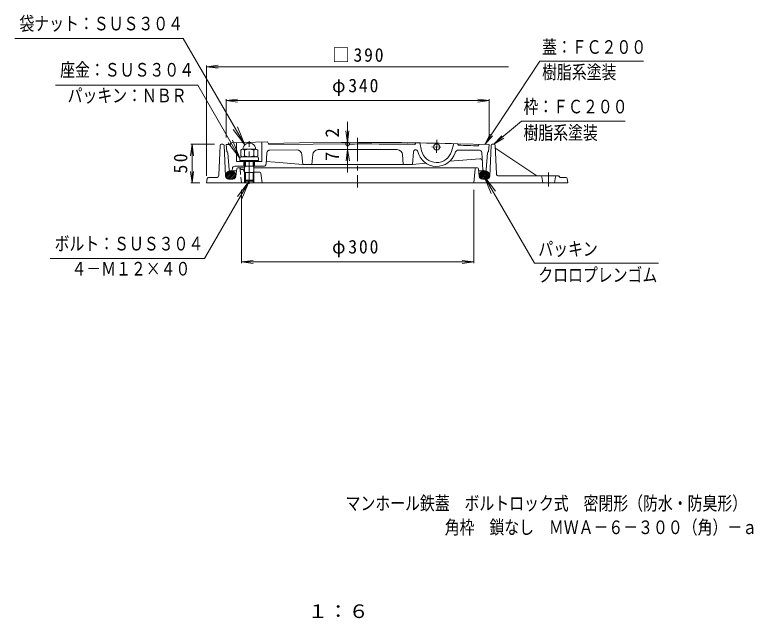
# Model space of a CAD drawing. Units: millimetres, scale not verified. Extents: x -589 to 461, y -801 to 845.
# Drawn here: x -502 to 451, y -801 to -21 of the extents above; entities that cross this region are included whole.
import ezdxf
from ezdxf.enums import TextEntityAlignment as Align

# ---------------------------------------------------------------- set-up
doc = ezdxf.new("R2010")
doc.units = ezdxf.units.MM
doc.header["$LTSCALE"] = 6
doc.header["$PDMODE"] = 32
doc.header["$PDSIZE"] = 4.8
doc.linetypes.add('CHAIN1', pattern=[8, 5, -1, 1, -1])
doc.linetypes.add('DASHED1', pattern=[1.8, 1.2, -0.6])
for name, color, linetype, lineweight in [('1-1_1-1ﾚｲﾔ', 2, 'Continuous', 18), ('1-2_1-2ﾚｲﾔ', 3, 'Continuous', 18), ('1-3_1-3ﾚｲﾔ', 4, 'Continuous', 18), ('1-4_1-4ﾚｲﾔ', 7, 'Continuous', 18), ('1-5_1-5ﾚｲﾔ', 7, 'Continuous', 18), ('1-6_1-6ﾚｲﾔ', 6, 'Continuous', 18)]:
    doc.layers.add(name, color=color, linetype=linetype, lineweight=lineweight)
doc.layers.add('F-4_F-4ﾚｲﾔ', color=2, linetype='Continuous')
doc.layers.add('F-5_F-5ﾚｲﾔ', color=6, linetype='Continuous')
doc.styles.add('ＭＳ ゴシック', font='')
doc.styles.get('ＭＳ ゴシック').set_extended_font_data('MS Gothic')

msp = doc.modelspace()

# ---------------------------------------------------------------- linework, layer by layer
at = {"layer": '1-1_1-1ﾚｲﾔ'}
for p, q in [((-237.04, -189.724), (-238.84, -228.434)), ((-233.408, -188.294), (-235.541, -188.294)), ((-231.909, -189.728), (-230.143, -229.472)), ((112.963, -189.728), (111.197, -229.472)), ((114.462, -188.294), (116.595, -188.294)), ((118.093, -189.724), (119.801, -226.434)), ((118.89, -193.715), (171.779, -229.042)), ((-205.473, -218.794), (-214.12, -218.794)), ((-193.473, -218.794), (95.174, -218.794)), ((-215.612, -220.14), (-216.602, -229.706)), ((-208.062, -220.794), (-209.997, -220.794)), ((-206.271, -223.182), (-206.613, -221.906)), ((-185.821, -224.294), (-193.474, -224.294)), ((-184.33, -225.634), (-182.973, -238.294)), ((92.389, -220.141), (90.527, -238.294)), ((96.666, -220.14), (97.656, -229.706)), ((-253.657, -232.582), (-254.473, -238.294)), ((-254.473, -238.294), (212.157, -238.294)), ((-252.172, -231.294), (-241.837, -231.294)), ((-220.581, -233.294), (-226.147, -233.294)), ((-205.474, -234.78), (-205.474, -238.294)), ((-204.474, -234.78), (-204.474, -238.294)), ((-194.474, -234.78), (-194.474, -238.294)), ((-193.474, -234.78), (-193.474, -238.294)), ((101.634, -233.294), (107.201, -233.294)), ((122.798, -229.294), (199.536, -229.294)), ((178.366, -230.548), (179.657, -238.294)), ((195.948, -230.548), (194.657, -238.294)), ((200.596, -229.734), (201.718, -230.855)), ((202.778, -231.294), (209.856, -231.294)), ((211.341, -232.582), (212.157, -238.294))]:
    msp.add_line(p, q, dxfattribs=at)
at = {"layer": '1-1_1-1ﾚｲﾔ', "linetype": 'DASHED1'}
msp.add_line((-211.335, -220.141), (-209.473, -238.294), dxfattribs=at)
at = {"layer": '1-1_1-1ﾚｲﾔ', "linetype": 'CHAIN1'}
msp.add_line((187.157, -242.928), (187.157, -224.673), dxfattribs=at)
at = {"layer": '1-1_1-1ﾚｲﾔ'}
for centre, radius, start, end in [((-235.541, -189.794), 1.5, 90, 177.33716), ((-233.408, -189.794), 1.5, 2.54536, 90), ((114.462, -189.794), 1.5, 90, 177.45534), ((116.595, -189.794), 1.5, 2.66284, 90), ((119.723, -192.468), 1.5, 182.66301, 236.2597), ((-214.12, -220.294), 1.5, 90, 174.09328), ((-212.827, -220.294), 1.5, 5.85558, 90), ((93.881, -220.294), 1.5, 90, 174.14374), ((95.174, -220.294), 1.5, 5.90672, 90), ((-241.837, -228.294), 3, 270, 357.33717), ((-209.997, -219.294), 1.5, 198.39925, 270), ((-208.062, -222.294), 1.5, 14.99998, 90), ((-204.822, -222.794), 1.5, 194.99998, 244.24903), ((-185.821, -225.794), 1.5, 6.11571, 90), ((122.798, -226.294), 3, 182.66301, 270), ((-252.172, -232.794), 1.5, 90, 171.8699), ((-226.147, -229.294), 4, 182.54478, 270), ((-220.581, -229.294), 4, 270, 354.09401), ((101.634, -229.294), 4, 185.90599, 270), ((107.201, -229.294), 4, 270, 357.45522), ((172.612, -227.794), 1.5, 236.2597, 270), ((176.886, -230.794), 1.5, 9.46243, 90), ((197.428, -230.794), 1.5, 90, 170.53757), ((199.536, -230.794), 1.5, 45.00023, 90), ((202.778, -229.794), 1.5, 225.00023, 270), ((209.856, -232.794), 1.5, 8.1301, 90)]:
    msp.add_arc(centre, radius, start, end, dxfattribs=at)
at = {"layer": '1-2_1-2ﾚｲﾔ', "linetype": 'CHAIN1'}
for p, q in [((-59.473, -180.089), (-59.473, -244.065)), ((-199.473, -239.528), (-199.473, -184.34))]:
    msp.add_line(p, q, dxfattribs=at)
at = {"layer": '1-2_1-2ﾚｲﾔ'}
for p, q in [((-229.473, -188.794), (-223.962, -188.629)), ((-229.473, -188.794), (-228.473, -197.794)), ((-223.962, -188.629), (-223.023, -186.6)), ((-223.023, -186.6), (-176.043, -185.194)), ((-216.026, -186.391), (-216.026, -210.794)), ((-183.04, -185.404), (-183.04, -210.794)), ((-176.043, -185.194), (-174.194, -188.753)), ((-174.194, -188.753), (-59.473, -187.903)), ((15.633, -186.467), (14.592, -188.452)), ((20.633, -186.545), (23.092, -196.668)), ((42.376, -199.316), (42.715, -182.719)), ((64.623, -187.443), (61.752, -197.457)), ((64.623, -187.443), (64.603, -187.515)), ((69.622, -187.57), (70.581, -189.596)), ((110.527, -188.794), (69.622, -187.57)), ((97.527, -188.405), (96.527, -190.338)), ((110.527, -188.794), (109.527, -197.794)), ((-225.584, -221.423), (-227.342, -199.439)), ((-176.82, -199.478), (-177.786, -213.993)), ((-172.858, -195.743), (-138.489, -195.489)), ((-110.55, -195.282), (-59.421, -194.903)), ((-8.396, -195.282), (-59.525, -194.903)), ((12.828, -197.953), (11.527, -214.403)), ((48.04, -192.057), (36.406, -191.82)), ((97.805, -196.069), (71.205, -195.872)), ((100.774, -198.85), (102.425, -221.413)), ((106.637, -221.423), (108.395, -199.439)), ((-131.459, -201.937), (-130.473, -214.403)), ((-117.477, -201.733), (-118.473, -214.403)), ((-1.469, -201.733), (-0.473, -214.403)), ((98.324, -206.982), (59.498, -210.302)), ((-218.245, -216.794), (-205.473, -216.794)), ((-183.04, -210.794), (-216.026, -210.794)), ((-206.473, -210.794), (-206.473, -216.794)), ((-193.473, -216.794), (-180.78, -216.794)), ((-192.473, -210.794), (-192.473, -216.794)), ((-177.546, -210.379), (-166.009, -211.365)), ((-130.473, -214.403), (-166.009, -211.365)), ((-59.473, -214.403), (-130.473, -214.403)), ((-59.473, -214.403), (11.527, -214.403)), ((28.918, -212.916), (11.527, -214.403)), ((-224.088, -222.803), (-215.888, -222.803)), ((-221.237, -219.575), (-221.371, -221.413)), ((105.142, -222.803), (96.942, -222.803))]:
    msp.add_line(p, q, dxfattribs=at)
msp.add_lwpolyline([(-174.982, -187.238), (-134.579, -186.467), (-59.473, -185.903)], dxfattribs=at)
msp.add_circle((42.527, -191.945), 4, dxfattribs=at)
for centre, radius, start, end in [((-59.473, -5185.905), 5000, 88.52051, 90), ((-59.473, -5185.905), 4998, 89.15091, 90), ((-59.473, -5185.905), 4998, 88.21136, 88.50893), ((-229.335, -199.599), 2, 4.57251, 64.46526), ((-172.828, -199.743), 4, 90.42479, 176.18958), ((-138.437, -202.489), 7, 4.52278, 90.42441), ((-110.498, -202.282), 7, 90.42441, 175.50343), ((-8.448, -202.282), 7, 4.49657, 89.57559), ((15.527, -198.167), 2.707, 12.9762, 175.47719), ((42.527, -191.945), 25, 192.9767, 342.68887), ((42.527, -191.945), 20, 193.65872, 344.00041), ((71.168, -200.872), 5, 89.57553, 162.68886), ((97.782, -199.069), 3, 4.1846, 89.5761), ((110.389, -199.599), 2, 115.53474, 175.42749), ((98.58, -209.972), 3, 4.1846, 94.88715), ((-218.245, -219.794), 3, 90, 175.81538), ((-180.78, -213.794), 3, 270, 356.18939), ((-224.088, -221.303), 1.5, 184.57253, 270), ((-222.867, -221.303), 1.5, 270, 355.81569), ((103.921, -221.303), 1.5, 184.18431, 270), ((105.142, -221.303), 1.5, 270, 355.42747)]:
    msp.add_arc(centre, radius, start, end, dxfattribs=at)
at = {"layer": '1-3_1-3ﾚｲﾔ', "color": 2}
for p, q in [((-210.423, -196.108), (-210.423, -203.28)), ((-190.973, -194.694), (-207.972, -194.694)), ((-205.472, -196.108), (-205.472, -203.28)), ((-193.473, -196.108), (-193.473, -203.28)), ((-188.523, -196.108), (-188.523, -203.28))]:
    msp.add_line(p, q, dxfattribs=at)
at = {"layer": '1-3_1-3ﾚｲﾔ'}
for p, q in [((-211.473, -206.194), (-211.473, -209.494)), ((-211.473, -209.494), (-187.473, -209.494)), ((-188.973, -204.694), (-209.973, -204.694)), ((-187.473, -206.194), (-187.473, -209.494)), ((-205.474, -234.78), (-205.474, -210.794)), ((-193.474, -216.78), (-205.474, -216.78)), ((-204.473, -216.78), (-205.474, -217.78)), ((-204.473, -216.78), (-204.473, -210.794)), ((-194.473, -216.779), (-194.473, -210.794)), ((-194.473, -216.78), (-193.473, -217.78)), ((-193.474, -234.78), (-193.474, -210.794)), ((-204.473, -224.78), (-205.474, -223.78)), ((-193.474, -224.78), (-205.474, -224.78)), ((-204.474, -235.78), (-204.473, -224.78)), ((-194.474, -235.78), (-194.473, -224.78)), ((-194.473, -224.78), (-193.473, -223.78)), ((-194.474, -235.78), (-204.474, -235.78)), ((-194.474, -235.78), (-193.474, -234.78))]:
    msp.add_line(p, q, dxfattribs=at)
at = {"layer": '1-3_1-3ﾚｲﾔ', "color": 6}
for p, q in [((-229.84, -227.615), (-225.255, -223.03)), ((-229.609, -229.505), (-222.919, -222.815)), ((-228.849, -230.867), (-221.11, -223.128)), ((-227.771, -231.91), (-219.621, -223.76)), ((-226.423, -232.684), (-218.401, -224.661)), ((-224.791, -233.173), (-217.464, -225.846)), ((-222.777, -233.28), (-216.911, -227.414)), ((97.955, -228.625), (103.75, -222.831)), ((98.406, -226.053), (100.731, -223.728)), ((98.491, -230.211), (105.782, -222.92)), ((99.417, -231.407), (107.425, -223.399)), ((100.627, -232.318), (108.782, -224.163)), ((102.107, -232.959), (109.87, -225.196)), ((103.902, -233.285), (110.643, -226.545)), ((106.211, -233.098), (110.902, -228.407)), ((-219.839, -232.463), (-217.281, -229.906))]:
    msp.add_line(p, q, dxfattribs=at)
at = {"layer": '1-3_1-3ﾚｲﾔ'}
msp.add_lwpolyline([(-193.474, -234.78), (-205.474, -234.78), (-204.474, -235.78)], dxfattribs=at)
at = {"layer": '1-3_1-3ﾚｲﾔ', "color": 2}
for centre, radius, start, end in [((-207.947, -197.566), 2.873, 30.49951, 149.50049), ((-199.473, -208.126), 13.433, 63.46959, 116.53041), ((-190.998, -197.566), 2.873, 30.49951, 149.50049), ((-207.948, -201.822), 2.873, 210.49951, 329.50049), ((-199.473, -191.262), 13.433, 243.46959, 296.53041), ((-190.998, -201.822), 2.873, 210.49951, 329.50049)]:
    msp.add_arc(centre, radius, start, end, dxfattribs=at)
at = {"layer": '1-3_1-3ﾚｲﾔ'}
for centre, start, end in [((-209.973, -206.194), 90, 180), ((-188.973, -206.194), 0, 90)]:
    msp.add_arc(centre, 1.5, start, end, dxfattribs=at)
at = {"layer": '1-3_1-3ﾚｲﾔ', "color": 2}
msp.add_ellipse((-199.473, -194.694), major_axis=(8.25, 0), ratio=0.9696, start_param=6.2831853, end_param=9.424778, dxfattribs=at)
at = {"layer": '1-3_1-3ﾚｲﾔ', "color": 6}
for centre, major_axis in [((-223.363, -228.052), (6.5, 0)), ((104.417, -228.052), (-6.5, 0))]:
    msp.add_ellipse(centre, major_axis=major_axis, ratio=0.8076, dxfattribs=at)
at = {"layer": '1-4_1-4ﾚｲﾔ'}
for p, q in [((-254.473, -88.189), (-239.601, -86.231)), ((-254.473, -229.294), (-254.473, -86.389)), ((-254.473, -88.189), (-239.601, -90.147)), ((-254.473, -88.189), (135.422, -88.189)), ((-229.473, -131.973), (-214.601, -130.015)), ((-229.473, -179.794), (-229.473, -130.173)), ((-229.473, -131.973), (110.527, -131.973)), ((-229.473, -131.973), (-214.601, -133.931)), ((110.527, -131.973), (95.655, -130.015)), ((110.527, -131.973), (95.655, -133.931)), ((110.527, -179.794), (110.527, -130.173)), ((-72.38, -224.647), (-72.38, -159.309)), ((-72.38, -186.009), (-74.561, -171.169)), ((-72.38, -186.009), (-70.646, -171.11)), ((-273.227, -188.294), (-275.185, -203.166)), ((-244.541, -188.294), (-275.027, -188.294)), ((-273.227, -238.294), (-273.227, -188.294)), ((-273.227, -188.294), (-271.269, -203.166)), ((-80.194, -185.991), (-74.18, -185.991)), ((-63.38, -187.999), (-70.58, -187.999)), ((-72.38, -194.999), (-74.117, -209.898)), ((-72.38, -194.999), (-70.202, -209.84)), ((-63.38, -194.999), (-70.58, -194.999)), ((-273.227, -238.294), (-275.185, -223.422)), ((-273.227, -238.294), (-271.269, -223.422)), ((-263.473, -238.294), (-275.027, -238.294)), ((-209.473, -247.294), (-209.473, -342.02)), ((90.527, -247.294), (90.527, -342.02)), ((-209.473, -340.22), (-194.601, -338.263)), ((-209.473, -340.22), (90.527, -340.22)), ((-209.473, -340.22), (-194.601, -342.178)), ((90.527, -340.22), (75.655, -338.263)), ((90.527, -340.22), (75.655, -342.178))]:
    msp.add_line(p, q, dxfattribs=at)
msp.add_point((-72.38, -187.999), dxfattribs=at)
at = {"layer": '1-5_1-5ﾚｲﾔ'}
for p, q in [((-284.626, -51.48), (-502.307, -51.48)), ((-205.215, -188.951), (-284.626, -51.48)), ((175.981, -80.963), (104.924, -188.627)), ((175.981, -80.963), (309.726, -80.963)), ((116.595, -188.294), (152.364, -158.692)), ((152.364, -158.692), (286.149, -158.692)), ((-205.215, -188.951), (-220.435, -169.117)), ((-205.215, -188.951), (-214.783, -165.854)), ((104.924, -188.627), (111.481, -175.136)), ((104.924, -188.627), (114.749, -177.293)), ((116.595, -188.294), (126.804, -177.304)), ((116.595, -188.294), (129.3, -180.321)), ((-211.473, -206.194), (-226.692, -186.36)), ((-211.473, -206.194), (-221.04, -183.097)), ((-199.473, -235.78), (-257.208, -335.78)), ((-199.473, -235.78), (-214.692, -255.614)), ((-199.473, -235.78), (-209.04, -258.877)), ((103.505, -228.994), (118.724, -248.827)), ((103.505, -228.994), (113.072, -252.091)), ((103.505, -228.994), (168.746, -341.994)), ((-257.208, -335.78), (-456.61, -335.78)), ((168.746, -341.994), (329.03, -341.994))]:
    msp.add_line(p, q, dxfattribs=at)
msp.add_lwpolyline([(-211.473, -206.194), (-266.067, -112.186), (-449.667, -112.186)], dxfattribs=at)
at = {"layer": '1-6_1-6ﾚｲﾔ'}
msp.add_line((-210.023, -209.794), (-188.923, -209.794), dxfattribs=at)
for points in [[(-210.023, -209.494), (-210.023, -209.794), (-208.973, -210.794), (-189.973, -210.794)], [(-188.923, -209.494), (-188.923, -209.794), (-189.973, -210.794)]]:
    msp.add_lwpolyline(points, dxfattribs=at)

# ---------------------------------------------------------------- texts
at = {"layer": '1-4_1-4ﾚｲﾔ', "color": 2, "style": 'ＭＳ ゴシック'}
for s, p in [('2', (-78.38, -179.58)), ('7', (-78.38, -210.014))]:
    msp.add_text(s, height=17.6, rotation=90, dxfattribs=at).set_placement(p, align=Align.BOTTOM_LEFT)
at = {"layer": '1-4_1-4ﾚｲﾔ', "color": 2, "char_height": 17.6, "attachment_point": 7, "style": 'ＭＳ ゴシック'}
for s, insert in [('\\T1.21;\\W0.95;□390', (-92.473, -82.189)), ('\\T1.21;\\W0.95;φ340', (-92.473, -125.973)), ('\\T1.21;\\W0.95;φ300', (-92.473, -334.22))]:
    msp.add_mtext(s, dxfattribs=dict(at, insert=insert))
at = {"layer": '1-4_1-4ﾚｲﾔ', "color": 2, "insert": (-279.227, -226.044), "char_height": 17.6, "attachment_point": 7, "rotation": 90, "style": 'ＭＳ ゴシック'}
msp.add_mtext('\\T1.27;\\W0.95;50', dxfattribs=at)
at = {"layer": '1-5_1-5ﾚｲﾔ', "color": 6, "style": 'ＭＳ ゴシック', "width": 0.8}
for s, p in [('袋ナット：ＳＵＳ３０４', (-496.276, -46.48)), ('蓋：ＦＣ２００', (178.722, -76.753)), ('座金：ＳＵＳ３０４', (-443.667, -106.186)), ('樹脂系塗装', (178.722, -109.173)), ('パッキン：ＮＢＲ', (-434.067, -139.418)), ('枠：ＦＣ２００', (154.707, -153.692)), ('樹脂系塗装', (154.707, -187.459)), ('ボルト：ＳＵＳ３０４', (-450.881, -330.78)), ('パッキン', (173.874, -337.629)), ('４－Ｍ１２×４０', (-429.111, -363.138)), ('クロロプレンゴム', (173.874, -371.209))]:
    msp.add_text(s, height=17.6, dxfattribs=at).set_placement(p, align=Align.BOTTOM_LEFT)
at = {"layer": 'F-4_F-4ﾚｲﾔ', "style": 'ＭＳ ゴシック', "width": 1.1}
msp.add_text('１：６', height=17.6, dxfattribs=at).set_placement((-124.2, -805.593), align=Align.BOTTOM_LEFT)
at = {"layer": 'F-5_F-5ﾚｲﾔ', "style": 'ＭＳ ゴシック', "width": 0.8}
for s, p in [('マンホール鉄蓋\u3000ボルトロック式\u3000密閉形（防水・防臭形）', (-75.031, -666.199)), ('角枠\u3000鎖なし\u3000ＭＷＡ－６－３００（角）－ａ', (53.109, -697.2))]:
    msp.add_text(s, height=17.6, dxfattribs=at).set_placement(p, align=Align.BOTTOM_LEFT)

doc.saveas('drawing.dxf')
